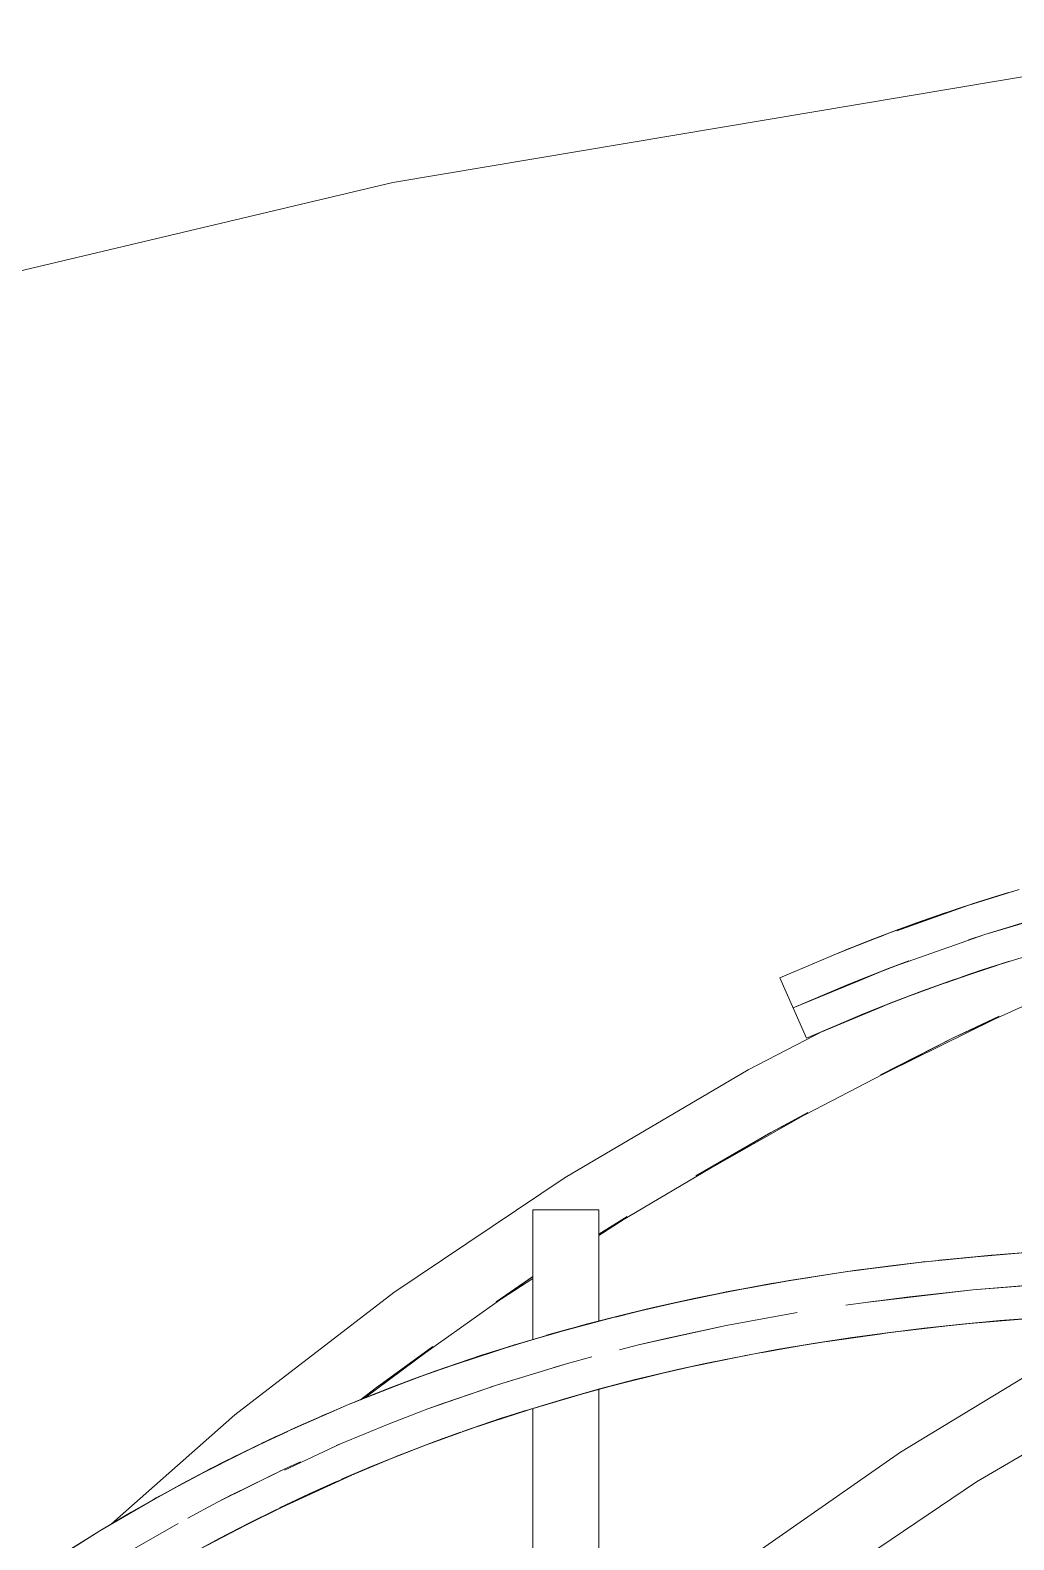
# Model space of a CAD drawing. Header units: inches. Extents: x -578 to 1873, y 397 to 1812.
# Drawn here: x 703.43 to 733.28, y 946.18 to 991.98 of the extents above; entities that cross this region are included whole.
import ezdxf

# ---------------------------------------------------------------- set-up
doc = ezdxf.new("R2010")
doc.units = ezdxf.units.IN
doc.header["$MEASUREMENT"] = 0
for name, color, linetype, lineweight in [('A-FLOR', 192, 'Continuous', 13), ('A-GENM', 13, 'Continuous', 9), ('A-WALL', 113, 'Continuous', 13)]:
    doc.layers.add(name, color=color, linetype=linetype, lineweight=lineweight)

# ---------------------------------------------------------------- blocks, each defined once
blk = doc.blocks.new('3D Cad File Example_dwg_AC_Bandstand Canopy - AC_Bandstand Canopy-1783121-_3D_-3560-Level 1')
at = {"layer": 'A-GENM'}
for p, q in [((-66.264, 56.211), (-60.464, 58.842)), ((-66.264, 56.211), (-64.853, 56.877)), ((-72.474, 55.252), (-70.165, 56.438)), ((-65.012, 56.779), (-68.229, 55.192)), ((-71.784, 53.349), (-66.264, 56.211)), ((-66.264, 56.211), (-68.451, 55.102)), ((-78.024, 51.987), (-72.474, 55.252)), ((-73.858, 52.123), (-70.785, 53.866)), ((-71.784, 53.349), (-70.659, 53.957)), ((-77, 50.269), (-71.784, 53.349)), ((-71.784, 53.349), (-74.056, 52.031)), ((-83.223, 48.491), (-78.024, 51.987)), ((-79, 51), (-79, 47.068)), ((-79, 51), (-77, 51)), ((-77, 47.625), (-77, 51)), ((-77, 50.269), (-76.143, 50.799)), ((-76.237, 50.719), (-77, 50.223)), ((-79, 48.976), (-83.794, 45.585)), ((-79, 48.976), (-80.122, 48.214)), ((-79, 48.922), (-79.957, 48.3)), ((-88.046, 44.78), (-83.223, 48.491)), ((-83.794, 45.585), (-82.04, 46.858)), ((-82.212, 46.704), (-84.1, 45.296)), ((-67.85, 43.649), (-62.851, 46.676)), ((-83.794, 45.585), (-84.239, 45.24)), ((-84.207, 45.252), (-83.794, 45.585)), ((-77, 36.739), (-77, 45.552)), ((-65.541, 42.751), (-60.445, 45.721)), ((-79, 44.975), (-79, 34.866)), ((-91.787, 41.477), (-88.046, 44.78)), ((-72.5, 40.4), (-67.85, 43.649)), ((-70.276, 39.556), (-65.541, 42.751))]:
    blk.add_line(p, q, dxfattribs=at)
blk = doc.blocks.new('3D Cad File Example_dwg_AC_Bandstand Canopy Rib Centerplane - AC_Bandstand Canopy Rib Centerplane-1775949-_3D_-3562-Level 1')
at = {"layer": 'A-GENM'}
for p, q in [((-165.646, -216.027), (-168.911, -216.404)), ((-167.575, -216.234), (-165.646, -216.027)), ((-165.646, -216.027), (-162.571, -215.789)), ((-163.677, -215.863), (-165.646, -216.027)), ((-165.646, -216.027), (-164.748, -215.954)), ((-168.911, -216.404), (-169.501, -216.493)), ((-167.575, -216.234), (-168.911, -216.404)), ((-168.911, -216.404), (-168.613, -216.365)), ((-173.136, -217.11), (-171.319, -216.774)), ((-171.035, -216.726), (-171.319, -216.774)), ((-171.035, -216.726), (-170.978, -216.717)), ((-175.798, -217.697), (-173.136, -217.11)), ((-175.798, -217.697), (-174.919, -217.49)), ((-175.001, -217.51), (-175.798, -217.697)), ((-174.919, -217.49), (-173.136, -217.11)), ((-176.379, -217.843), (-175.798, -217.697)), ((-180.076, -218.906), (-177.954, -218.263)), ((-180.076, -218.906), (-178.388, -218.388)), ((-178.388, -218.388), (-177.954, -218.263)), ((-178.366, -218.383), (-177.954, -218.263)), ((-177.21, -218.062), (-177.954, -218.263)), ((-180.076, -218.906), (-182.187, -219.637)), ((-180.076, -218.906), (-181.736, -219.473)), ((-180.076, -218.906), (-180.301, -218.981)), ((-179.517, -218.732), (-180.076, -218.906)), ((-182.187, -219.637), (-183.368, -220.088)), ((-182.187, -219.637), (-181.69, -219.457)), ((-182.187, -219.637), (-181.736, -219.473)), ((-184.843, -220.695), (-183.368, -220.088)), ((-182.737, -219.851), (-183.368, -220.088)), ((-184.843, -220.695), (-186.545, -221.491)), ((-184.843, -220.695), (-184.975, -220.752)), ((-184.843, -220.695), (-184.895, -220.718)), ((-186.556, -221.466), (-188.579, -222.47)), ((-186.556, -221.466), (-188.115, -222.231)), ((-186.556, -221.466), (-186.679, -221.524)), ((-186.06, -221.242), (-186.556, -221.466)), ((-189.477, -222.953), (-188.579, -222.47)), ((-188.115, -222.231), (-188.579, -222.47)), ((-188.149, -222.249), (-188.579, -222.47)), ((-188.115, -222.231), (-188.045, -222.198)), ((-189.765, -223.112), (-191.168, -223.916))]:
    blk.add_line(p, q, dxfattribs=at)
blk = doc.blocks.new('3D Cad File Example_dwg_AC_Bandstand Canopy Rib Centerplane - AC_Bandstand Canopy Rib Centerplane-1775950-_3D_-3563-Level 1')
at = {"layer": 'A-GENM'}
for p, q in [((-154.942, -203.023), (-152.239, -202.801)), ((-153.71, -202.905), (-152.239, -202.801)), ((-153.71, -202.905), (-152.976, -202.863)), ((-152.634, -202.829), (-152.239, -202.801)), ((-149.265, -202.715), (-152.239, -202.801)), ((-150.758, -202.738), (-152.239, -202.801)), ((-151.886, -202.786), (-152.239, -202.801)), ((-152.029, -202.81), (-150.758, -202.738)), ((-149.265, -202.715), (-150.758, -202.738)), ((-149.295, -202.735), (-150.168, -202.737)), ((-149.636, -202.72), (-149.265, -202.715)), ((-149.001, -202.716), (-149.265, -202.715)), ((-147.77, -202.751), (-149.265, -202.715)), ((-149.265, -202.715), (-147.76, -202.731)), ((-149.265, -202.715), (-146.241, -202.787)), ((-147.76, -202.731), (-148.213, -202.732)), ((-147.76, -202.731), (-147.132, -202.762)), ((-147.76, -202.731), (-146.241, -202.787)), ((-143.154, -203.013), (-146.241, -202.787)), ((-144.706, -202.881), (-146.241, -202.787)), ((-145.788, -202.828), (-144.706, -202.881)), ((-143.154, -203.013), (-144.914, -202.884)), ((-143.154, -203.013), (-144.706, -202.881)), ((-156.628, -203.235), (-158.078, -203.462)), ((-158.038, -203.477), (-156.628, -203.235)), ((-156.628, -203.235), (-156.481, -203.214)), ((-156.628, -203.235), (-156.552, -203.226)), ((-156.209, -203.187), (-154.932, -203.043)), ((-155.183, -203.052), (-154.942, -203.023)), ((-154.942, -203.023), (-153.71, -202.905)), ((-154.942, -203.023), (-154.578, -202.989)), ((-154.225, -202.963), (-153.71, -202.905)), ((-143.154, -203.013), (-143.579, -202.975)), ((-139.994, -203.389), (-143.154, -203.013)), ((-142.761, -203.054), (-143.154, -203.013)), ((-143.154, -203.013), (-141.584, -203.182)), ((-141.584, -203.182), (-141.998, -203.142)), ((-141.584, -203.182), (-141.062, -203.256)), ((-139.994, -203.389), (-141.584, -203.182)), ((-139.994, -203.389), (-140.628, -203.309)), ((-160.966, -204.045), (-158.078, -203.462)), ((-159.524, -203.732), (-160.966, -204.045)), ((-159.524, -203.732), (-160.069, -203.859)), ((-159.524, -203.732), (-158.078, -203.462)), ((-159.524, -203.732), (-158.6, -203.573)), ((-158.353, -203.514), (-158.078, -203.462)), ((-157.379, -203.354), (-158.078, -203.462)), ((-139.994, -203.389), (-138.029, -203.69)), ((-139.994, -203.389), (-139.737, -203.426)), ((-139.994, -203.389), (-138.383, -203.632)), ((-139.249, -203.51), (-138.383, -203.632)), ((-138.029, -203.69), (-138.737, -203.578)), ((-138.029, -203.69), (-138.383, -203.632)), ((-136.75, -203.911), (-138.029, -203.69)), ((-163.281, -204.652), (-160.966, -204.045)), ((-160.966, -204.045), (-162.407, -204.401)), ((-160.396, -203.935), (-161.976, -204.301)), ((-160.966, -204.045), (-161.085, -204.073)), ((-160.966, -204.045), (-160.58, -203.961)), ((-136.75, -203.911), (-136.808, -203.902)), ((-135.924, -204.064), (-136.75, -203.911)), ((-136.75, -203.911), (-133.409, -204.576)), ((-135.924, -204.064), (-135.092, -204.226)), ((-135.514, -204.15), (-135.092, -204.226)), ((-134.708, -204.309), (-135.092, -204.226)), ((-133.409, -204.576), (-135.092, -204.226)), ((-162.407, -204.401), (-163.872, -204.83)), ((-163.783, -204.783), (-162.407, -204.401)), ((-162.164, -204.345), (-162.407, -204.401)), ((-134.252, -204.401), (-133.409, -204.576)), ((-133.139, -204.636), (-133.409, -204.576)), ((-133.409, -204.576), (-129.963, -205.38)), ((-133.409, -204.576), (-131.7, -204.961)), ((-163.898, -204.816), (-165.291, -205.245)), ((-163.914, -204.842), (-165.291, -205.245)), ((-129.963, -205.38), (-131.7, -204.961)), ((-165.291, -205.245), (-168.185, -206.268)), ((-165.787, -205.408), (-165.291, -205.245)), ((-129.963, -205.38), (-130.262, -205.307)), ((-128.202, -205.835), (-129.963, -205.38)), ((-126.423, -206.328), (-129.963, -205.38)), ((-129.43, -205.516), (-129.963, -205.38)), ((-167.705, -206.086), (-169.414, -206.755)), ((-167.705, -206.086), (-168.185, -206.268)), ((-167.879, -206.154), (-167.705, -206.086)), ((-167.596, -206.046), (-167.705, -206.086)), ((-128.202, -205.835), (-128.705, -205.709)), ((-128.202, -205.835), (-127.96, -205.905)), ((-128.202, -205.835), (-126.423, -206.328)), ((-126.423, -206.328), (-127.847, -205.938)), ((-169.414, -206.755), (-168.185, -206.268)), ((-168.185, -206.268), (-169.135, -206.66)), ((-122.84, -207.436), (-126.423, -206.328)), ((-124.634, -206.861), (-126.423, -206.328)), ((-126.423, -206.328), (-126.312, -206.36)), ((-169.135, -206.66), (-171.102, -207.474)), ((-169.135, -206.66), (-171.102, -207.474)), ((-169.414, -206.755), (-171.102, -207.474)), ((-169.414, -206.755), (-169.53, -206.804)), ((-124.881, -206.789), (-124.634, -206.861)), ((-124.634, -206.861), (-123.992, -207.074)), ((-122.84, -207.436), (-124.634, -206.861)), ((-123.608, -207.187), (-122.84, -207.436)), ((-122.398, -207.585), (-122.84, -207.436)), ((-122.84, -207.436), (-121.047, -208.055)), ((-122.84, -207.436), (-119.262, -208.721)), ((-122.059, -207.718), (-121.047, -208.055)), ((-121.047, -208.055), (-119.262, -208.721)), ((-119.876, -208.51), (-119.703, -208.577)), ((-119.262, -208.721), (-119.486, -208.635)), ((-117.973, -209.241), (-119.262, -208.721)), ((-115.743, -210.201), (-119.262, -208.721)), ((-117.492, -209.435), (-119.262, -208.721)), ((-118.094, -209.202), (-117.492, -209.435)), ((-117.104, -209.613), (-117.492, -209.435)), ((-115.743, -210.201), (-117.492, -209.435)), ((-116.823, -209.728), (-115.743, -210.201)), ((-112.331, -211.893), (-115.743, -210.201)), ((-115.505, -210.31), (-115.743, -210.201)), ((-115.743, -210.201), (-114.02, -211.019)), ((-115.341, -210.417), (-115.61, -210.294)), ((-113.055, -211.541), (-114.02, -211.019)), ((-112.331, -211.893), (-114.02, -211.019)), ((-112.834, -211.627), (-112.331, -211.893)), ((-111.974, -212.094), (-112.331, -211.893)), ((-112.331, -211.893), (-110.682, -212.824)), ((-112.331, -211.893), (-109.078, -213.815)), ((-110.682, -212.824), (-111.69, -212.279)), ((-110.885, -212.705), (-110.543, -212.916)), ((-110.682, -212.824), (-109.078, -213.815)), ((-109.687, -213.468), (-109.033, -213.892)), ((-109.135, -213.78), (-109.078, -213.815)), ((-107.374, -214.977), (-109.078, -213.815)), ((-107.527, -214.867), (-109.078, -213.815)), ((-109.078, -213.815), (-108.946, -213.901)), ((-107.374, -214.977), (-108.401, -214.274)), ((-107.821, -214.677), (-107.527, -214.867)), ((-107.527, -214.867), (-106.951, -215.32)), ((-107.374, -214.977), (-107.527, -214.867)), ((-107.216, -215.092), (-107.374, -214.977)), ((-106.598, -215.558), (-105.805, -216.165)), ((-105.805, -216.165), (-105.556, -216.374)), ((-105.805, -216.165), (-103.252, -218.415)), ((-105.805, -216.165), (-104.608, -217.165)), ((-105.714, -216.295), (-105.114, -216.766)), ((-103.252, -218.415), (-104.608, -217.165)), ((-103.512, -218.235), (-103.913, -217.844)), ((-103.43, -218.251), (-103.252, -218.415)), ((-100.781, -221.129), (-103.252, -218.415)), ((-101.974, -219.736), (-103.252, -218.415)), ((-103.068, -218.607), (-103.252, -218.415)), ((-101.974, -219.736), (-102.254, -219.463)), ((-101.699, -220.079), (-101.974, -219.736)), ((-100.781, -221.129), (-101.974, -219.736)), ((-100.781, -221.129), (-100.898, -220.992)), ((-99.678, -222.597), (-100.781, -221.129)), ((-100.046, -222.176), (-98.668, -224.14)), ((-99.678, -222.597), (-98.668, -224.14)), ((-97.288, -226.75), (-98.668, -224.14)), ((-97.749, -225.759), (-98.668, -224.14)), ((-97.876, -225.55), (-97.749, -225.759)), ((-97.651, -225.974), (-97.749, -225.759)), ((-96.918, -227.451), (-97.749, -225.759)), ((-95.506, -231.051), (-96.918, -227.451)), ((-96.75, -227.838), (-96.918, -227.451)), ((-96.918, -227.451), (-96.171, -229.215)), ((-95.506, -231.051), (-96.171, -229.215)), ((-95.506, -231.051), (-95.646, -230.673)), ((-95.506, -231.051), (-95.466, -231.173)), ((-95.506, -231.051), (-94.918, -232.958)), ((-95.506, -231.051), (-94.801, -233.383)), ((-94.958, -232.844), (-94.801, -233.383)), ((-94.918, -232.958), (-94.801, -233.383)), ((-94.801, -233.383), (-94.594, -234.196)), ((-94.177, -235.948), (-94.304, -235.389)), ((-94.177, -235.948), (-93.966, -236.979)), ((-93.966, -236.979), (-93.595, -239.09)), ((-93.595, -239.09), (-93.782, -238.133)), ((-93.629, -238.894), (-93.595, -239.09)), ((-93.471, -240.083), (-93.595, -239.09)), ((-93.289, -241.268), (-93.595, -239.09)), ((-93.595, -239.09), (-93.587, -239.143)), ((-93.289, -241.268), (-93.291, -241.255)), ((-93.1, -243.008), (-93.289, -241.268)), ((-93.004, -244.028), (-92.97, -244.461)), ((-92.962, -244.552), (-92.861, -245.818)), ((-92.861, -245.818), (-92.774, -247.301)), ((-92.786, -247.142), (-92.774, -247.301)), ((-92.774, -247.301), (-92.658, -250.62)), ((-92.774, -247.301), (-92.768, -247.49))]:
    blk.add_line(p, q, dxfattribs=at)
blk = doc.blocks.new('3D Cad File Example_dwg-2744-Level 1')
at = {"layer": 'A-FLOR'}
for p, q in [((-183.256, -182.433), (-155.71, -177.81)), ((-210.435, -188.878), (-183.256, -182.433))]:
    blk.add_line(p, q, dxfattribs=at)
at = {"layer": 'A-WALL'}
for p, q in [((-164.249, -203.876), (-166.091, -204.455)), ((-164.963, -204.092), (-165.671, -204.317)), ((-164.249, -203.876), (-165.659, -204.313)), ((-165.278, -204.195), (-164.963, -204.092)), ((-164.963, -204.092), (-165.169, -204.161)), ((-164.963, -204.092), (-164.564, -203.974)), ((-164.781, -204.041), (-164.963, -204.092)), ((-164.821, -204.048), (-164.963, -204.092)), ((-164.821, -204.048), (-164.88, -204.068)), ((-164.608, -203.987), (-164.821, -204.048)), ((-167.955, -205.132), (-165.659, -204.313)), ((-167.913, -205.097), (-166.091, -204.455)), ((-166.521, -204.6), (-167.361, -204.895)), ((-167.361, -204.895), (-166.64, -204.648)), ((-166.521, -204.6), (-166.284, -204.523)), ((-165.659, -204.313), (-166.091, -204.455)), ((-165.671, -204.317), (-165.659, -204.313)), ((-169.718, -205.799), (-167.913, -205.097)), ((-168.815, -205.439), (-167.913, -205.097)), ((-168.202, -205.204), (-167.719, -205.027)), ((-167.719, -205.025), (-167.913, -205.098)), ((-167.361, -204.895), (-167.719, -205.025)), ((-167.609, -204.99), (-167.361, -204.895)), ((-167.601, -204.983), (-167.361, -204.895)), ((-166.958, -204.76), (-167.361, -204.895)), ((-169.718, -205.799), (-168.815, -205.439)), ((-169.044, -205.529), (-169.386, -205.666)), ((-168.815, -205.439), (-169.323, -205.639)), ((-168.815, -205.439), (-169.12, -205.566)), ((-169.044, -205.529), (-168.202, -205.204)), ((-168.367, -205.27), (-168.815, -205.439)), ((-168.815, -205.439), (-168.559, -205.348)), ((-169.718, -205.799), (-171.507, -206.559)), ((-169.718, -205.799), (-171.507, -206.559)), ((-169.864, -205.858), (-171.507, -206.559)), ((-169.485, -205.706), (-169.864, -205.858)), ((-169.485, -205.704), (-169.549, -205.731)), ((-169.485, -205.704), (-169.549, -205.731)), ((-169.485, -205.704), (-169.323, -205.639)), ((-169.485, -205.704), (-169.393, -205.669)), ((-169.411, -205.676), (-169.323, -205.639)), ((-169.411, -205.676), (-169.323, -205.639)), ((-163.593, -205.768), (-165.393, -206.331)), ((-164.537, -206.056), (-165.393, -206.331)), ((-167.176, -206.956), (-165.393, -206.331)), ((-165.309, -206.309), (-166.503, -206.72)), ((-165.958, -206.522), (-165.393, -206.331)), ((-165.929, -206.519), (-165.549, -206.389)), ((-164.919, -206.182), (-165.713, -206.443)), ((-165.48, -206.363), (-165.568, -206.392)), ((-170.697, -208.388), (-171.507, -206.559)), ((-168.944, -207.643), (-167.176, -206.956)), ((-168.059, -207.291), (-167.176, -206.956)), ((-166.541, -206.733), (-167.671, -207.148)), ((-166.216, -206.612), (-167.176, -206.956)), ((-168.358, -207.415), (-170.697, -208.388)), ((-168.059, -207.291), (-168.944, -207.643)), ((-168.944, -207.643), (-170.697, -208.388)), ((-168.944, -207.643), (-170.697, -208.388)), ((-170.697, -208.388), (-169.155, -207.739)), ((-162.414, -214.778), (-164.823, -214.95)), ((-167.195, -215.183), (-169.527, -215.481)), ((-169.183, -215.433), (-167.195, -215.183)), ((-168.145, -215.296), (-167.045, -215.166)), ((-167.195, -215.183), (-164.823, -214.95)), ((-167.195, -215.183), (-166.017, -215.059)), ((-167.195, -215.185), (-167.045, -215.166)), ((-167.045, -215.166), (-167.171, -215.18)), ((-166.017, -215.059), (-166.671, -215.128)), ((-166.595, -215.127), (-166.017, -215.059)), ((-166.017, -215.059), (-163.672, -214.86)), ((-166.017, -215.059), (-164.823, -214.95)), ((-166.017, -215.059), (-165.199, -214.982)), ((-165.934, -215.051), (-166.017, -215.059)), ((-164.817, -214.949), (-165.199, -214.982)), ((-165.199, -214.982), (-165.031, -214.968)), ((-165.199, -214.982), (-165.097, -214.975)), ((-163.672, -214.86), (-164.823, -214.95)), ((-171.817, -215.846), (-169.527, -215.481)), ((-170.317, -215.598), (-171.388, -215.772)), ((-169.183, -215.433), (-171.227, -215.745)), ((-170.592, -215.647), (-171.227, -215.745)), ((-171.136, -215.729), (-169.527, -215.481)), ((-169.527, -215.483), (-170.317, -215.598)), ((-169.183, -215.433), (-169.527, -215.481)), ((-169.237, -215.44), (-169.284, -215.447)), ((-169.237, -215.44), (-168.145, -215.296)), ((-169.237, -215.44), (-168.858, -215.392)), ((-169.237, -215.44), (-169.096, -215.423)), ((-169.237, -215.44), (-169.183, -215.433)), ((-169.237, -215.44), (-169.183, -215.433)), ((-169.237, -215.44), (-169.183, -215.433)), ((-175.264, -216.543), (-172.947, -216.054)), ((-174.064, -216.279), (-171.817, -215.846)), ((-174.064, -216.279), (-172.947, -216.054)), ((-173.8, -216.226), (-173.499, -216.163)), ((-173.499, -216.163), (-173.647, -216.195)), ((-173.615, -216.188), (-173.499, -216.163)), ((-173.499, -216.163), (-173.135, -216.09)), ((-173.499, -216.163), (-173.202, -216.105)), ((-173.356, -216.136), (-173.499, -216.163)), ((-173.372, -216.141), (-173.135, -216.09)), ((-173.31, -216.128), (-173.135, -216.09)), ((-173.135, -216.09), (-172.743, -216.019)), ((-172.839, -216.037), (-173.135, -216.09)), ((-173.135, -216.09), (-172.947, -216.054)), ((-172.947, -216.054), (-171.136, -215.729)), ((-172.947, -216.054), (-171.817, -215.846)), ((-172.2, -215.919), (-172.947, -216.054)), ((-172.712, -216.01), (-172.448, -215.96)), ((-172.448, -215.96), (-172.107, -215.899)), ((-171.817, -215.846), (-171.136, -215.729)), ((-171.51, -215.793), (-171.388, -215.772)), ((-171.227, -215.745), (-171.483, -215.791)), ((-171.426, -215.781), (-171.227, -215.745)), ((-171.34, -215.764), (-171.388, -215.772)), ((-171.271, -215.752), (-171.321, -215.761)), ((-171.271, -215.752), (-171.136, -215.731)), ((-171.271, -215.752), (-171.136, -215.731)), ((-171.227, -215.745), (-171.136, -215.729)), ((-175.264, -216.543), (-176.495, -216.849)), ((-174.064, -216.279), (-176.265, -216.782)), ((-175.264, -216.543), (-176.265, -216.782)), ((-176.127, -216.748), (-175.566, -216.614)), ((-175.566, -216.614), (-175.709, -216.649)), ((-175.566, -216.614), (-175.67, -216.64)), ((-175.566, -216.614), (-175.264, -216.543)), ((-175.566, -216.614), (-175.356, -216.568)), ((-175.366, -216.57), (-175.566, -216.614)), ((-175.264, -216.543), (-174.064, -216.279)), ((-175.264, -216.543), (-174.629, -216.408)), ((-174.538, -216.38), (-174.79, -216.439)), ((-174.538, -216.38), (-174.27, -216.324)), ((-179.479, -217.67), (-177.348, -217.06)), ((-178.42, -217.356), (-176.265, -216.782)), ((-178.42, -217.356), (-177.348, -217.06)), ((-177.846, -217.202), (-177.38, -217.069)), ((-177.732, -217.164), (-177.38, -217.069)), ((-177.697, -217.16), (-177.38, -217.069)), ((-176.851, -216.937), (-177.38, -217.069)), ((-176.969, -216.966), (-177.38, -217.069)), ((-177.38, -217.069), (-177.348, -217.06)), ((-177.348, -217.06), (-176.265, -216.782)), ((-176.584, -216.862), (-176.822, -216.925)), ((-176.127, -216.748), (-176.584, -216.862)), ((-176.127, -216.748), (-176.265, -216.784)), ((-176.127, -216.748), (-176.174, -216.76)), ((-175.985, -216.715), (-176.127, -216.748)), ((-176.127, -216.748), (-176.061, -216.733)), ((-167.809, -217.277), (-165.988, -217.066)), ((-164.831, -216.958), (-167.13, -217.188)), ((-165.988, -217.066), (-167.13, -217.188)), ((-163.208, -216.832), (-165.988, -217.066)), ((-164.831, -216.958), (-165.988, -217.066)), ((-165.379, -217.012), (-165.988, -217.066)), ((-165.376, -217.012), (-165.057, -216.984)), ((-164.456, -216.93), (-165.309, -217.006)), ((-162.494, -216.786), (-164.831, -216.958)), ((-164.831, -216.958), (-163.208, -216.832)), ((-180.527, -218.001), (-178.42, -217.356)), ((-179.479, -217.67), (-178.358, -217.349)), ((-179.479, -217.67), (-178.42, -217.356)), ((-178.586, -217.404), (-177.936, -217.22)), ((-177.732, -217.164), (-177.936, -217.22)), ((-177.734, -217.166), (-177.936, -217.22)), ((-177.767, -217.176), (-177.936, -217.22)), ((-177.592, -217.127), (-177.732, -217.164)), ((-177.623, -217.136), (-177.732, -217.164)), ((-171.601, -217.839), (-169.387, -217.482)), ((-170.501, -217.652), (-168.249, -217.325)), ((-170.501, -217.652), (-168.925, -217.421)), ((-170.501, -217.652), (-169.387, -217.482)), ((-170.064, -217.591), (-168.411, -217.355)), ((-168.904, -217.419), (-169.971, -217.576)), ((-167.13, -217.188), (-169.387, -217.482)), ((-168.249, -217.325), (-169.387, -217.482)), ((-168.333, -217.336), (-168.249, -217.325)), ((-167.13, -217.188), (-168.249, -217.325)), ((-166.62, -217.138), (-166.316, -217.107)), ((-180.527, -218.001), (-182.586, -218.718)), ((-179.479, -217.67), (-181.978, -218.497)), ((-181.978, -218.497), (-180.527, -218.001)), ((-179.479, -217.67), (-180.527, -218.001)), ((-179.749, -217.756), (-179.596, -217.706)), ((-179.596, -217.706), (-179.419, -217.655)), ((-179.479, -217.67), (-179.596, -217.706)), ((-179.569, -217.697), (-179.479, -217.67)), ((-172.486, -218.002), (-174.561, -218.434)), ((-171.601, -217.839), (-173.771, -218.261)), ((-172.486, -218.002), (-173.771, -218.261)), ((-172.486, -218.002), (-172.558, -218.016)), ((-172.486, -218.002), (-171.601, -217.839)), ((-171.065, -217.752), (-172.176, -217.95)), ((-170.501, -217.652), (-172.047, -217.925)), ((-172.025, -217.921), (-171.149, -217.766)), ((-170.501, -217.652), (-171.601, -217.839)), ((-181.978, -218.497), (-181.502, -218.33)), ((-181.721, -218.41), (-181.502, -218.33)), ((-181.693, -218.4), (-181.502, -218.33)), ((-181.497, -218.328), (-181.628, -218.376)), ((-181.621, -218.372), (-181.497, -218.328)), ((-181.497, -218.328), (-181.502, -218.33)), ((-180.542, -218.006), (-181.497, -218.328)), ((-181.497, -218.328), (-181.161, -218.218)), ((-181.167, -218.22), (-181.497, -218.328)), ((-176.937, -219.02), (-174.561, -218.434)), ((-175.894, -218.75), (-173.771, -218.261)), ((-175.894, -218.75), (-174.561, -218.434)), ((-173.21, -218.152), (-174.561, -218.434)), ((-174.561, -218.434), (-173.771, -218.261)), ((-174.219, -218.364), (-173.166, -218.143)), ((-174.18, -218.355), (-173.815, -218.278)), ((-182.586, -218.718), (-184.595, -219.505)), ((-181.978, -218.497), (-183.93, -219.235)), ((-183.93, -219.235), (-182.586, -218.718)), ((-183.077, -218.908), (-183.567, -219.091)), ((-182.453, -218.669), (-183.39, -219.022)), ((-181.978, -218.497), (-182.598, -218.729)), ((-181.978, -218.497), (-182.586, -218.718)), ((-177.969, -219.307), (-175.894, -218.75)), ((-176.937, -219.02), (-175.894, -218.75)), ((-176.594, -218.938), (-176.437, -218.897)), ((-183.93, -219.235), (-184.595, -219.505)), ((-184.185, -219.339), (-184.318, -219.391)), ((-183.93, -219.235), (-183.567, -219.091)), ((-183.567, -219.091), (-183.883, -219.222)), ((-183.858, -219.211), (-183.567, -219.091)), ((-183.567, -219.091), (-183.316, -218.999)), ((-183.39, -219.022), (-183.567, -219.091)), ((-183.39, -219.022), (-183.55, -219.086)), ((-183.39, -219.022), (-183.466, -219.053)), ((-183.117, -218.922), (-183.39, -219.022)), ((-183.39, -219.022), (-183.117, -218.922)), ((-177.969, -219.307), (-179.997, -219.932)), ((-176.937, -219.02), (-179.537, -219.783)), ((-179.537, -219.783), (-177.969, -219.307)), ((-176.937, -219.02), (-177.969, -219.307)), ((-177.845, -219.276), (-177.679, -219.229)), ((-177.798, -219.266), (-177.241, -219.112)), ((-177.269, -219.12), (-177.411, -219.16)), ((-177.199, -219.094), (-176.937, -219.02)), ((-176.806, -218.986), (-176.937, -219.02)), ((-186.556, -220.363), (-184.595, -219.505)), ((-185.58, -219.925), (-184.595, -219.505)), ((-185.145, -219.744), (-185.58, -219.925)), ((-185.241, -219.778), (-185.58, -219.925)), ((-185.404, -219.848), (-185.085, -219.714)), ((-185.404, -219.848), (-185.241, -219.778)), ((-185.379, -219.84), (-185.241, -219.778)), ((-185.241, -219.778), (-185.079, -219.711)), ((-184.407, -219.429), (-184.318, -219.391)), ((-179.537, -219.783), (-180.905, -220.244)), ((-179.158, -219.674), (-180.597, -220.142)), ((-180.281, -220.032), (-179.042, -219.638)), ((-179.375, -219.741), (-180.189, -220.001)), ((-179.537, -219.783), (-179.997, -219.932)), ((-179.781, -219.864), (-179.537, -219.783)), ((-179.23, -219.689), (-179.537, -219.783)), ((-185.58, -219.925), (-186.556, -220.363)), ((-186.355, -220.272), (-186.137, -220.172)), ((-185.58, -219.925), (-186.169, -220.191)), ((-185.58, -219.926), (-186.137, -220.172)), ((-185.58, -219.925), (-186.072, -220.151)), ((-181.976, -220.625), (-179.997, -219.932)), ((-179.997, -219.932), (-181.141, -220.323)), ((-180.398, -220.075), (-180.646, -220.159)), ((-180.126, -219.977), (-179.876, -219.895)), ((-186.556, -220.363), (-188.468, -221.288)), ((-186.436, -220.319), (-187.495, -220.806)), ((-187.495, -220.806), (-186.556, -220.363)), ((-186.805, -220.478), (-187.495, -220.806)), ((-187.061, -220.598), (-187.225, -220.678)), ((-187.176, -220.655), (-187.027, -220.582)), ((-187.151, -220.644), (-187.027, -220.582)), ((-187.061, -220.598), (-186.803, -220.479)), ((-187, -220.571), (-187.061, -220.598)), ((-187.027, -220.582), (-186.805, -220.478)), ((-186.91, -220.529), (-187.027, -220.582)), ((-187.027, -220.582), (-186.91, -220.53)), ((-186.91, -220.529), (-186.805, -220.478)), ((-186.701, -220.431), (-186.805, -220.478)), ((-183.906, -221.385), (-181.976, -220.625)), ((-182.946, -220.996), (-181.976, -220.625)), ((-182.575, -220.861), (-182.098, -220.679)), ((-182.4, -220.792), (-181.626, -220.502)), ((-181.248, -220.37), (-182.124, -220.687)), ((-182, -220.639), (-181.731, -220.539)), ((-181.976, -220.625), (-181.203, -220.344)), ((-181.582, -220.487), (-181.802, -220.568)), ((-187.495, -220.806), (-189.403, -221.775)), ((-187.495, -220.806), (-188.468, -221.288)), ((-188.229, -221.17), (-187.91, -221.009)), ((-188.135, -221.123), (-187.495, -220.806)), ((-187.674, -220.895), (-187.91, -221.009)), ((-183.414, -221.191), (-184.41, -221.606)), ((-182.946, -220.996), (-183.906, -221.385)), ((-183.388, -221.181), (-183.633, -221.28)), ((-182.946, -220.996), (-183.158, -221.084)), ((-182.946, -220.996), (-182.626, -220.876)), ((-190.331, -222.281), (-188.468, -221.288)), ((-189.638, -221.901), (-188.777, -221.447)), ((-188.468, -221.288), (-189.403, -221.775)), ((-188.817, -221.47), (-189.403, -221.775)), ((-188.777, -221.447), (-188.907, -221.517)), ((-188.901, -221.514), (-188.777, -221.447)), ((-188.491, -221.3), (-188.777, -221.447)), ((-188.777, -221.447), (-188.612, -221.363)), ((-188.777, -221.447), (-188.69, -221.404)), ((-186.744, -222.675), (-184.501, -221.646)), ((-183.906, -221.385), (-185.789, -222.211)), ((-183.906, -221.385), (-184.812, -221.772)), ((-184.45, -221.624), (-184.317, -221.567)), ((-183.737, -221.319), (-183.664, -221.29)), ((-190.551, -222.404), (-189.638, -221.901)), ((-190.378, -222.317), (-189.403, -221.775)), ((-190.331, -222.281), (-189.403, -221.775)), ((-189.925, -222.06), (-189.403, -221.775)), ((-186.276, -222.448), (-185.339, -222.013)), ((-184.958, -221.836), (-185.789, -222.211)), ((-192.148, -223.338), (-190.331, -222.281)), ((-190.331, -222.281), (-191.199, -222.774)), ((-191.199, -222.774), (-190.755, -222.527)), ((-190.778, -222.534), (-191.199, -222.774)), ((-190.581, -222.422), (-190.483, -222.366)), ((-190.551, -222.404), (-190.483, -222.366)), ((-190.551, -222.404), (-190.485, -222.368)), ((-190.483, -222.366), (-190.331, -222.283)), ((-190.435, -222.34), (-190.483, -222.366)), ((-187.94, -223.271), (-186.374, -222.495)), ((-185.789, -222.211), (-187.624, -223.103)), ((-186.69, -222.639), (-185.789, -222.211)), ((-192.148, -223.338), (-191.199, -222.774)), ((-191.199, -222.774), (-191.663, -223.055)), ((-191.199, -222.774), (-191.593, -223.007)), ((-191.199, -222.775), (-191.322, -222.846)), ((-187.478, -223.038), (-188.879, -223.776)), ((-187.202, -222.897), (-188.522, -223.572)), ((-187.761, -223.178), (-187.303, -222.947)), ((-186.809, -222.697), (-187.624, -223.103)), ((-192.148, -223.338), (-193.918, -224.458)), ((-192.148, -223.338), (-193.036, -223.888)), ((-192.148, -223.34), (-191.996, -223.246)), ((-192.146, -223.336), (-191.996, -223.246)), ((-192.052, -223.281), (-191.996, -223.246)), ((-189.413, -224.059), (-187.624, -223.103)), ((-188.522, -223.572), (-187.624, -223.103)), ((-188.522, -223.572), (-189.413, -224.059)), ((-188.477, -223.547), (-188.522, -223.572))]:
    blk.add_line(p, q, dxfattribs=at)
for name, p in [('3D Cad File Example_dwg_AC_Bandstand Canopy - AC_Bandstand Canopy-1783121-_3D_-3560-Level 1', (-100, -264.6)), ('3D Cad File Example_dwg_AC_Bandstand Canopy Rib Centerplane - AC_Bandstand Canopy Rib Centerplane-1775950-_3D_-3563-Level 1', (0, 0)), ('3D Cad File Example_dwg_AC_Bandstand Canopy Rib Centerplane - AC_Bandstand Canopy Rib Centerplane-1775949-_3D_-3562-Level 1', (0, 0))]:
    blk.add_blockref(name, p)

msp = doc.modelspace()

# ---------------------------------------------------------------- block references
at = {"layer": 'A-WALL', "color": 30, "lineweight": 9}
msp.add_blockref('3D Cad File Example_dwg-2744-Level 1', (897.689, 1169.788), dxfattribs=at)

doc.saveas('drawing.dxf')
